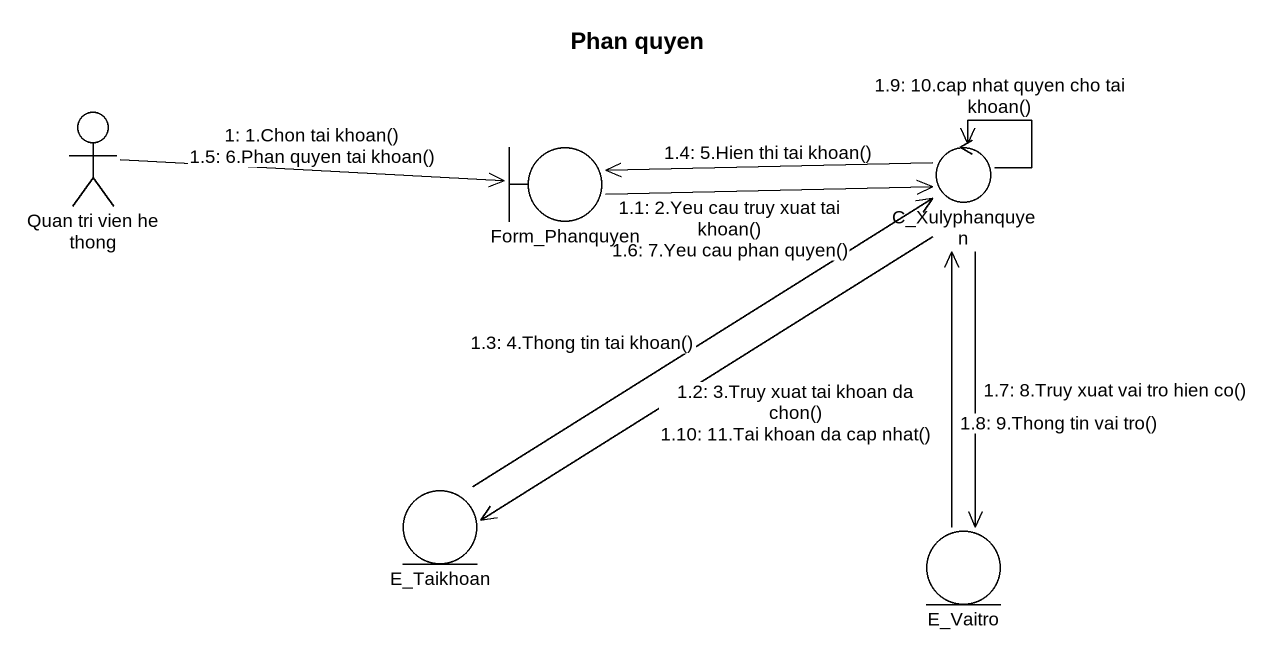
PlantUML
@startuml
title Phan quyen
actor "Quan tri vien he thong" as Quan_tri_vien_he_thong
boundary Form_Phanquyen
control C_Xulyphanquyen
entity E_Taikhoan
entity E_Vaitro
Quan_tri_vien_he_thong -right-> Form_Phanquyen : 1: 1.Chon tai khoan()\n1.5: 6.Phan quyen tai khoan()
Form_Phanquyen -right-> C_Xulyphanquyen : 1.1: 2.Yeu cau truy xuat tai khoan()\n1.6: 7.Yeu cau phan quyen()
C_Xulyphanquyen --> E_Taikhoan : 1.2: 3.Truy xuat tai khoan da chon()\n1.10: 11.Tai khoan da cap nhat()
E_Taikhoan -up-> C_Xulyphanquyen : 1.3: 4.Thong tin tai khoan()
C_Xulyphanquyen -left-> Form_Phanquyen : 1.4: 5.Hien thi tai khoan()
C_Xulyphanquyen --> E_Vaitro : 1.7: 8.Truy xuat vai tro hien co()
E_Vaitro -up-> C_Xulyphanquyen : 1.8: 9.Thong tin vai tro()
C_Xulyphanquyen --> C_Xulyphanquyen : 1.9: 10.cap nhat quyen cho tai khoan()
@enduml
